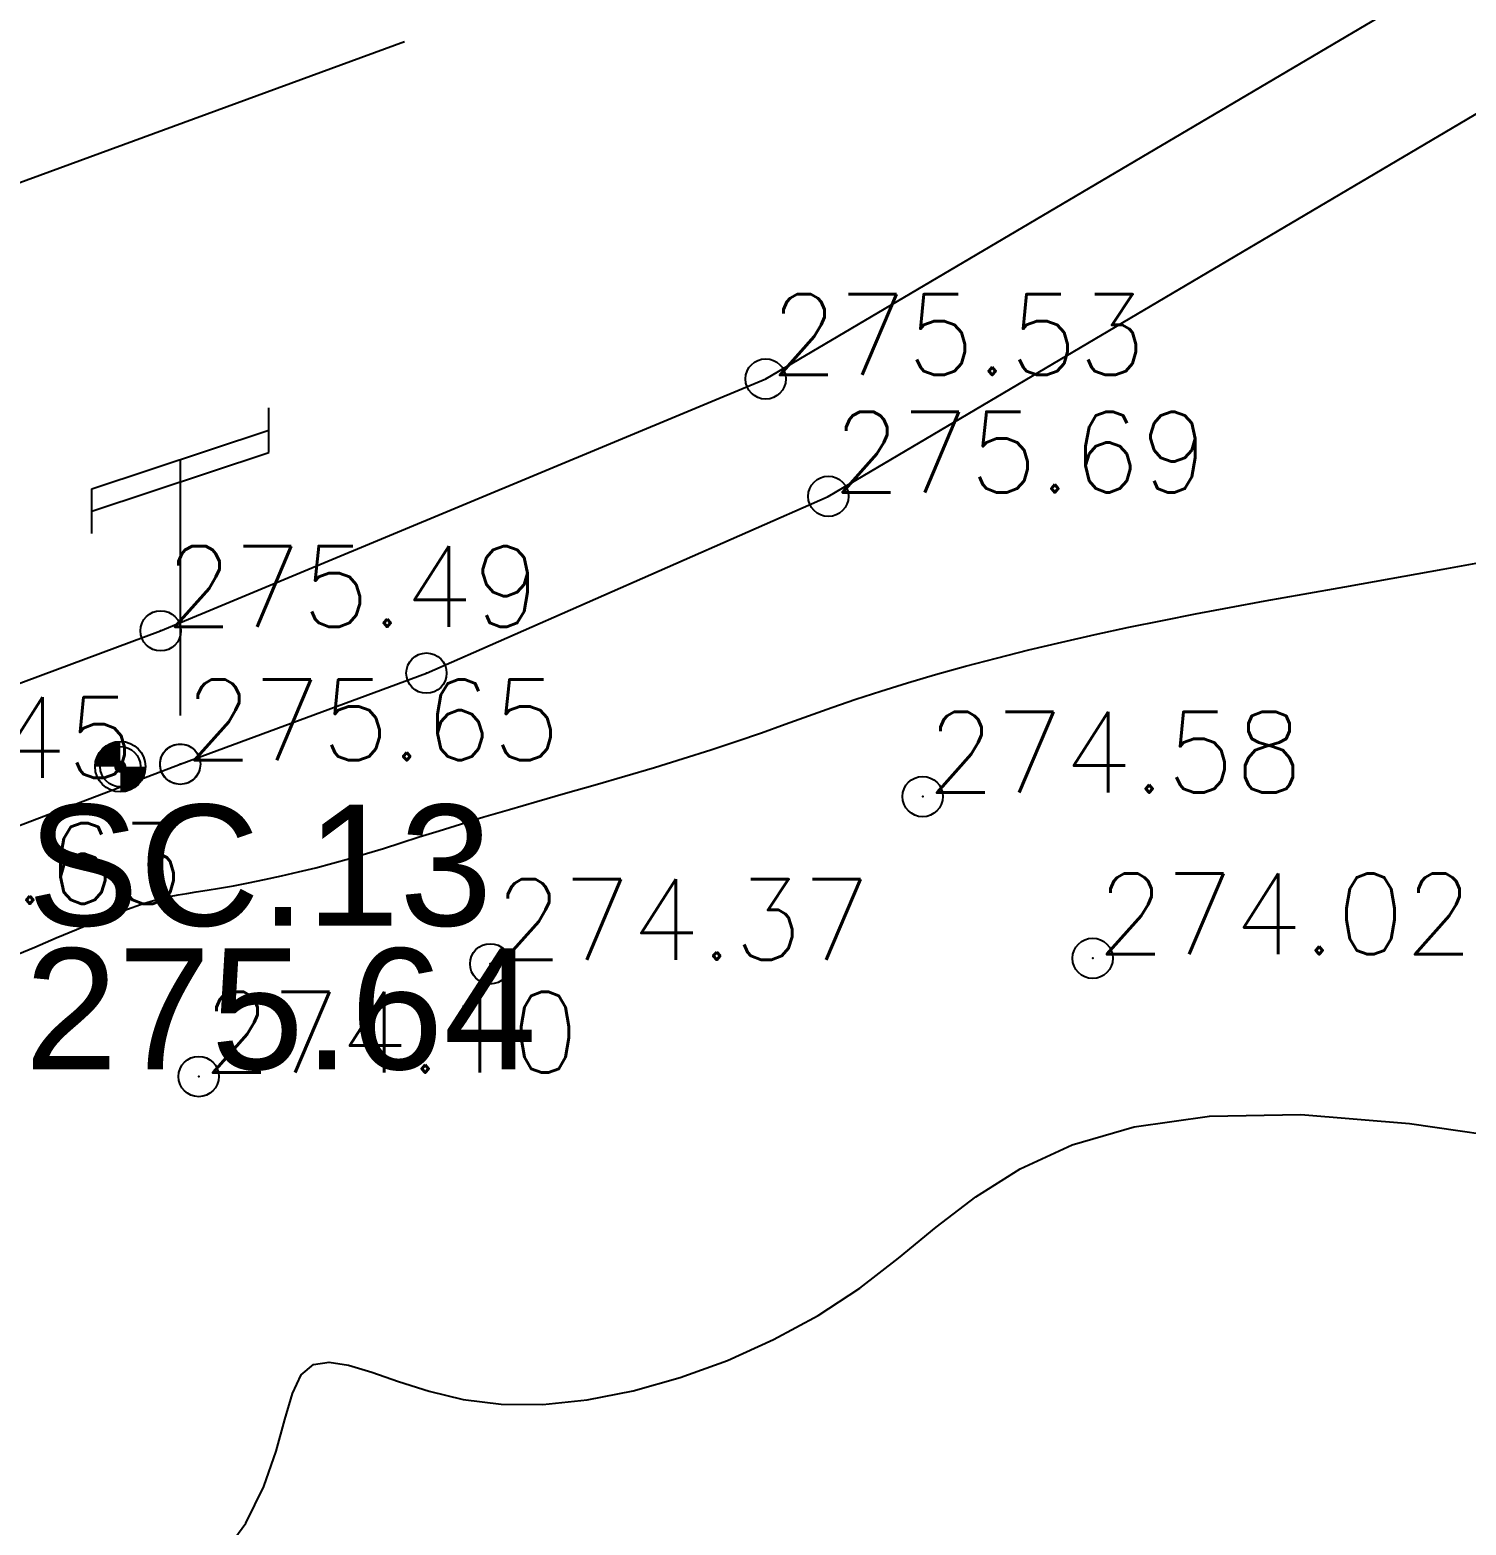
# Model space of a CAD drawing. Header units: millimetres. Extents: x 524954 to 526204, y 9523489 to 9524010.
# Drawn here: x 525514.59 to 525532.4, y 9523655.98 to 9523674.52 of the extents above; entities that cross this region are included whole.
import ezdxf
from ezdxf.enums import TextEntityAlignment as Align

# ---------------------------------------------------------------- set-up
doc = ezdxf.new("R2010")
doc.units = ezdxf.units.MM
doc.header["$PDMODE"] = 32
doc.header["$PDSIZE"] = 0.5
doc.linetypes.add('AXES2', pattern=[28.575, 19.05, -3.175, 3.175, -3.175])
doc.linetypes.add('CACHE2', pattern=[4.7625, 3.175, -1.5875])
for name, color, linetype in [('Axe_Route_Existante', 1, 'AXES2'), ('Bord_Route_Existante', 6, 'Continuous'), ('CN_02_00', 4, 'Continuous'), ('CN_05_00', 6, 'Continuous'), ('Réseau_Electrique', 1, 'CACHE2'), ('TopoAlt', 3, 'Continuous'), ('TopoAlt polygo', 7, 'Continuous'), ('TOPOJIS', 7, 'Continuous'), ('TOPOJIS polygo', 1, 'Continuous'), ('TopoMat polygo', 1, 'Continuous')]:
    doc.layers.add(name, color=color, linetype=linetype)
doc.layers.add('Bord_Route_Existante_POLY3D', color=6, linetype='Continuous', plot=False)
doc.layers.add('Trottoir', color=7, linetype='Continuous', true_color=0xff6666)
doc.styles.add('Arial 1.0', font='arial.ttf', dxfattribs={"width": 0.99, "height": 1})
doc.styles.add('Simplex 1.0', font='Simplex.shx', dxfattribs={"width": 0.99, "height": 1})

# ---------------------------------------------------------------- blocks, each defined once
blk = doc.blocks.new('TCPOINT M')
at = {"color": 0}
blk.add_point((0, 0), dxfattribs=at)
at = {"layer": 'TopoAlt', "style": 'Simplex 1.0', "width": 0.99}
blk.add_attdef('ALT', (0.15, 0.15), '', height=1, dxfattribs=at)
blk = doc.blocks.new('e004')
at = {"color": 0}
blk.add_line((0, 3.777478), (0, 0.25), dxfattribs=at)
for points in [[(-1.096503, 3.137365), (-1.096503, 3.412949), (1.096503, 4.142007), (1.096503, 4.417591)], [(-1.096503, 2.861781), (-1.096503, 3.137365), (1.096503, 3.866423), (1.096503, 4.142007)]]:
    blk.add_lwpolyline(points, dxfattribs=at)
blk.add_circle((0, 0), 0.25, dxfattribs=at)
blk = doc.blocks.new('TCPOINT polygo')
at = {"color": 0, "const_width": 0.075}
blk.add_lwpolyline([(0, 0.0375, 1), (0, -0.0375, 1)], format="xyb", close=True, dxfattribs=at)
at = {"color": 0}
blk.add_point((0, 0), dxfattribs=at)
at = {"layer": 'TopoAlt polygo', "style": 'Arial 1.0', "width": 0.99}
blk.add_attdef('ALT', (0.15, 0.15), '', height=2, dxfattribs=at)
at = {"layer": 'TopoMat polygo', "style": 'Arial 1.0', "width": 0.99}
blk.add_attdef('MAT', text='', height=2, dxfattribs=at).set_placement((0.15, -2.5), align=Align.TOP_LEFT)
blk = doc.blocks.new('t014')
at = {"color": 0, "const_width": 1.249375}
for points in [[(0, 0.625313, 0.414214), (-0.625313, 0, 1)], [(0, -0.625312, 0.414214), (0.625313, 0, 0.414214)]]:
    blk.add_lwpolyline(points, format="xyb", dxfattribs=at)
at = {"color": 0}
blk.add_circle((0, 0), 1.25, dxfattribs=at)

msp = doc.modelspace()

# ---------------------------------------------------------------- linework, layer by layer
at = {"layer": 'Axe_Route_Existante', "ltscale": 0.5, "flags": 128}
msp.add_lwpolyline([(524973.101, 9523802.49), (525007.26, 9523792.779), (525027.54, 9523787.364), (525056.127, 9523779.755), (525082.674, 9523773.102), (525107.546, 9523770.048), (525120.684, 9523770.139), (525151.777, 9523772.648), (525176.899, 9523773.894), (525199.324, 9523771.095), (525218.337, 9523765.264), (525227.192, 9523761.534), (525233.843, 9523758.094), (525246.468, 9523751.167), (525256.506, 9523745.531), (525267.014, 9523739.694), (525277.691, 9523733.704), (525288.849, 9523727.299), (525294.632, 9523724.022), (525301.927, 9523719.966), (525310.691, 9523715.333), (525328.32, 9523705.784), (525328.32, 9523705.784), (525337.316, 9523700.691), (525351.138, 9523692.703), (525363.696, 9523685.45), (525368.801, 9523682.627), (525375.475, 9523679.109), (525390.225, 9523670.468), (525400.9, 9523665.019), (525419.619, 9523658.456), (525435.368, 9523656.046), (525454.334, 9523656.625), (525476.288, 9523660.734), (525488.784, 9523664.768), (525501.859, 9523668.012), (525521.809, 9523675.315), (525541.116, 9523687.802), (525552.62, 9523697.708), (525562.351, 9523710.18), (525568.681, 9523722.572), (525575.059, 9523738.704), (525576.995, 9523751.051), (525577.798, 9523776.069), (525576.166, 9523799.52), (525574.181, 9523815.429), (525572.049, 9523834.204), (525569.92, 9523851.041), (525567.326, 9523868.19), (525565.579, 9523885.379), (525563.689, 9523903.219), (525561.356, 9523920.701), (525558.839, 9523938.161)], dxfattribs=at)
at = {"layer": 'Bord_Route_Existante', "flags": 128}
msp.add_lwpolyline([(525461.112, 9523651.402), (525467.945, 9523652.385), (525485.241, 9523656.239), (525502.427, 9523662.393), (525506.854, 9523663.715), (525511.177, 9523665.194), (525516.213, 9523667.068), (525523.714, 9523670.191), (525544.56, 9523682.495), (525557.283, 9523693.066), (525562.756, 9523698.579), (525563.474, 9523699.322), (525564.289, 9523700.021), (525565.163, 9523700.512), (525583.855, 9523708.657), (525595.969, 9523713.769), (525607.517, 9523716.556), (525607.517, 9523716.556), (525607.517, 9523716.556), (525613.848, 9523717.664)], dxfattribs=at)
at = {"layer": 'Bord_Route_Existante_POLY3D'}
msp.add_polyline3d([(525461.112, 9523651.402, 275.48), (525467.945, 9523652.385, 275.63), (525485.241, 9523656.239, 275.51), (525502.427, 9523662.393, 275.42), (525503.35, 9523662.636, 275.42), (525506.854, 9523663.715, 275.41), (525511.177, 9523665.194, 275.45), (525516.213, 9523667.068, 275.49), (525523.714, 9523670.191, 275.53), (525544.56, 9523682.495, 275.6), (525557.283, 9523693.066, 275.67), (525562.756, 9523698.579, 275.68), (525563.474, 9523699.322, 275.68), (525564.289, 9523700.021, 275.65), (525565.163, 9523700.512, 275.68), (525583.855, 9523708.657, 275.97), (525595.969, 9523713.769, 276.16), (525596.026, 9523713.77, 276.156), (525607.517, 9523716.556, 276.305), (525613.768, 9523717.584, 276.565), (525613.848, 9523717.664, 276.56)], dxfattribs=at)
at = {"layer": 'CN_02_00', "elevation": 274, "flags": 128}
msp.add_lwpolyline([(525516.938, 9523655.554), (525517.268, 9523656.005), (525517.494, 9523656.461), (525517.646, 9523656.896), (525517.754, 9523657.288), (525517.848, 9523657.613), (525517.957, 9523657.845), (525518.107, 9523657.97), (525518.303, 9523658.002), (525518.544, 9523657.963), (525518.83, 9523657.875), (525519.163, 9523657.76), (525519.541, 9523657.641), (525519.965, 9523657.54), (525520.436, 9523657.479), (525520.95, 9523657.477), (525521.499, 9523657.533), (525522.071, 9523657.645), (525522.655, 9523657.809), (525523.239, 9523658.022), (525523.812, 9523658.28), (525524.363, 9523658.58), (525524.879, 9523658.919), (525525.358, 9523659.289), (525525.827, 9523659.673), (525526.319, 9523660.049), (525526.869, 9523660.397), (525527.512, 9523660.694), (525528.283, 9523660.919), (525529.216, 9523661.052), (525530.346, 9523661.071), (525531.695, 9523660.961), (525533.235, 9523660.736)], dxfattribs=at)
at = {"layer": 'CN_05_00', "elevation": 275, "flags": 128}
msp.add_lwpolyline([(525514.374, 9523663.03), (525514.653, 9523663.148), (525514.92, 9523663.261), (525515.172, 9523663.367), (525515.406, 9523663.463), (525515.618, 9523663.548), (525515.803, 9523663.619), (525515.962, 9523663.675), (525516.097, 9523663.718), (525516.216, 9523663.751), (525516.325, 9523663.776), (525516.43, 9523663.795), (525516.538, 9523663.813), (525516.655, 9523663.831), (525516.789, 9523663.851), (525516.942, 9523663.877), (525517.115, 9523663.908), (525517.302, 9523663.945), (525517.502, 9523663.985), (525517.71, 9523664.03), (525517.922, 9523664.079), (525518.137, 9523664.131), (525518.349, 9523664.187), (525518.557, 9523664.245), (525518.764, 9523664.306), (525518.974, 9523664.371), (525519.191, 9523664.44), (525519.42, 9523664.513), (525519.665, 9523664.59), (525519.931, 9523664.673), (525520.221, 9523664.761), (525520.538, 9523664.854), (525520.878, 9523664.952), (525521.234, 9523665.054), (525521.599, 9523665.16), (525521.968, 9523665.267), (525522.335, 9523665.375), (525522.692, 9523665.484), (525523.033, 9523665.592), (525523.355, 9523665.699), (525523.66, 9523665.805), (525523.955, 9523665.91), (525524.245, 9523666.013), (525524.535, 9523666.117), (525524.833, 9523666.219), (525525.142, 9523666.322), (525525.47, 9523666.425), (525525.82, 9523666.527), (525526.19, 9523666.63), (525526.576, 9523666.731), (525526.976, 9523666.831), (525527.384, 9523666.928), (525527.799, 9523667.022), (525528.215, 9523667.112), (525528.631, 9523667.198), (525529.043, 9523667.279), (525529.464, 9523667.358), (525529.904, 9523667.439), (525530.376, 9523667.523), (525530.894, 9523667.615), (525531.468, 9523667.717), (525532.112, 9523667.833), (525532.839, 9523667.965)], dxfattribs=at)
at = {"layer": 'Trottoir', "flags": 128}
msp.add_lwpolyline([(525462.409, 9523650.003), (525470.108, 9523651.329), (525479.566, 9523653.254), (525486.61, 9523655.061), (525504.2, 9523661.177), (525504.2, 9523661.177), (525511.783, 9523663.635), (525516.456, 9523665.414), (525519.508, 9523666.544), (525524.49, 9523668.735), (525545.536, 9523681.167), (525549.271, 9523684.205), (525551.959, 9523686.549), (525562.248, 9523695.654), (525563.955, 9523697.404), (525564.627, 9523698.099), (525565.256, 9523698.638), (525565.911, 9523699.006), (525584.517, 9523707.114), (525584.579, 9523707.14), (525596.622, 9523712.222), (525596.026, 9523713.77)], dxfattribs=at)

# ---------------------------------------------------------------- block references
at = {"layer": 'Réseau_Electrique'}
msp.add_blockref('e004', (525516.456, 9523665.414), dxfattribs=at)
at = {"layer": 'TOPOJIS'}
ref = msp.add_blockref('TCPOINT M', (525523.714, 9523670.191, 275.53), dxfattribs=at)
ref.add_attrib('ALT', '275.53', (525523.764, 9523670.241, 275.53), dxfattribs={"layer": 'TopoAlt', "height": 1, "style": 'Simplex 1.0', "width": 0.99})
ref = msp.add_blockref('TCPOINT M', (525524.49, 9523668.735, 275.69), dxfattribs=at)
ref.add_attrib('ALT', '275.69', (525524.54, 9523668.785, 275.69), dxfattribs={"layer": 'TopoAlt', "height": 1, "style": 'Simplex 1.0', "width": 0.99})
ref = msp.add_blockref('TCPOINT M', (525516.213, 9523667.068, 275.49), dxfattribs=at)
ref.add_attrib('ALT', '275.49', (525516.263, 9523667.118, 275.49), dxfattribs={"layer": 'TopoAlt', "height": 1, "style": 'Simplex 1.0', "width": 0.99})
msp.add_blockref('TCPOINT M', (525519.508, 9523666.544, 275.66), dxfattribs=at)
ref = msp.add_blockref('TCPOINT M', (525516.456, 9523665.414, 275.65), dxfattribs=at)
ref.add_attrib('ALT', '275.65', (525516.506, 9523665.464, 275.65), dxfattribs={"layer": 'TopoAlt', "height": 1, "style": 'Simplex 1.0', "width": 0.99})
ref = msp.add_blockref('TCPOINT M', (525511.177, 9523665.194, 275.45), dxfattribs=at)
ref.add_attrib('ALT', '275.45', (525511.227, 9523665.244, 275.45), dxfattribs={"layer": 'TopoAlt', "height": 1, "style": 'Simplex 1.0', "width": 0.99})
ref = msp.add_blockref('TCPOINT M', (525525.66, 9523665.013, 274.58), dxfattribs=at)
ref.add_attrib('ALT', '274.58', (525525.71, 9523665.063, 274.58), dxfattribs={"layer": 'TopoAlt', "height": 1, "style": 'Simplex 1.0', "width": 0.99})
ref = msp.add_blockref('TCPOINT M', (525511.783, 9523663.635, 275.63), dxfattribs=at)
ref.add_attrib('ALT', '275.63', (525511.833, 9523663.685, 275.63), dxfattribs={"layer": 'TopoAlt', "height": 1, "style": 'Simplex 1.0', "width": 0.99})
ref = msp.add_blockref('TCPOINT M', (525520.299, 9523662.939, 274.37), dxfattribs=at)
ref.add_attrib('ALT', '274.37', (525520.349, 9523662.989, 274.37), dxfattribs={"layer": 'TopoAlt', "height": 1, "style": 'Simplex 1.0', "width": 0.99})
ref = msp.add_blockref('TCPOINT M', (525527.767, 9523663.008, 274.02), dxfattribs=at)
ref.add_attrib('ALT', '274.02', (525527.817, 9523663.058, 274.02), dxfattribs={"layer": 'TopoAlt', "height": 1, "style": 'Simplex 1.0', "width": 0.99})
ref = msp.add_blockref('TCPOINT M', (525516.685, 9523661.542, 274.1), dxfattribs=at)
ref.add_attrib('ALT', '274.10', (525516.735, 9523661.592, 274.1), dxfattribs={"layer": 'TopoAlt', "height": 1, "style": 'Simplex 1.0', "width": 0.99})
at = {"layer": 'TOPOJIS polygo'}
ref = msp.add_blockref('TCPOINT polygo', (525515.713, 9523665.384, 275.64), dxfattribs=at)
ref.add_attrib('MAT', 'SC.13', (525514.561, 9523663.412, 275.64), dxfattribs={"layer": 'TopoMat polygo', "height": 1.5, "style": 'Arial 1.0', "width": 0.99})
ref.add_attrib('ALT', '275.64', dxfattribs={"layer": 'TopoAlt polygo', "height": 1.5, "style": 'Arial 1.0', "width": 0.99}).set_placement((525514.528, 9523663.132, 275.64), align=Align.TOP_LEFT)
at = {"layer": 'TOPOJIS polygo', "xscale": 0.25, "yscale": 0.25, "zscale": 0.25}
msp.add_blockref('t014', (525515.713, 9523665.384, 275.636), dxfattribs=at)

doc.saveas('drawing.dxf')
